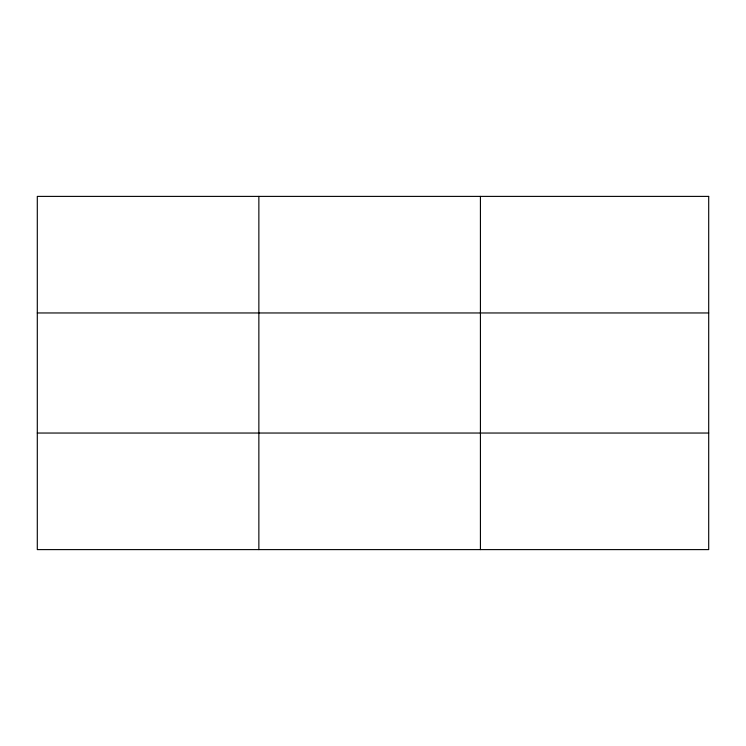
<?xml version="1.0" encoding="UTF-8"?>
<svg xmlns="http://www.w3.org/2000/svg" width="746" height="746" viewBox="0 0 746 746"><rect width="100%" height="100%" fill="white"/><g stroke="black" fill="none" stroke-linecap="round" stroke-linejoin="round"><path stroke-width="1.12" d="M258.862 549.606L258.862 196.394M480.424 549.606L480.424 196.394M37.3 312.956L708.7 312.956M37.3 433.044L708.7 433.044M708.7 196.394L708.7 549.606L37.3 549.606L37.3 196.394L708.7 196.394"/></g></svg>
